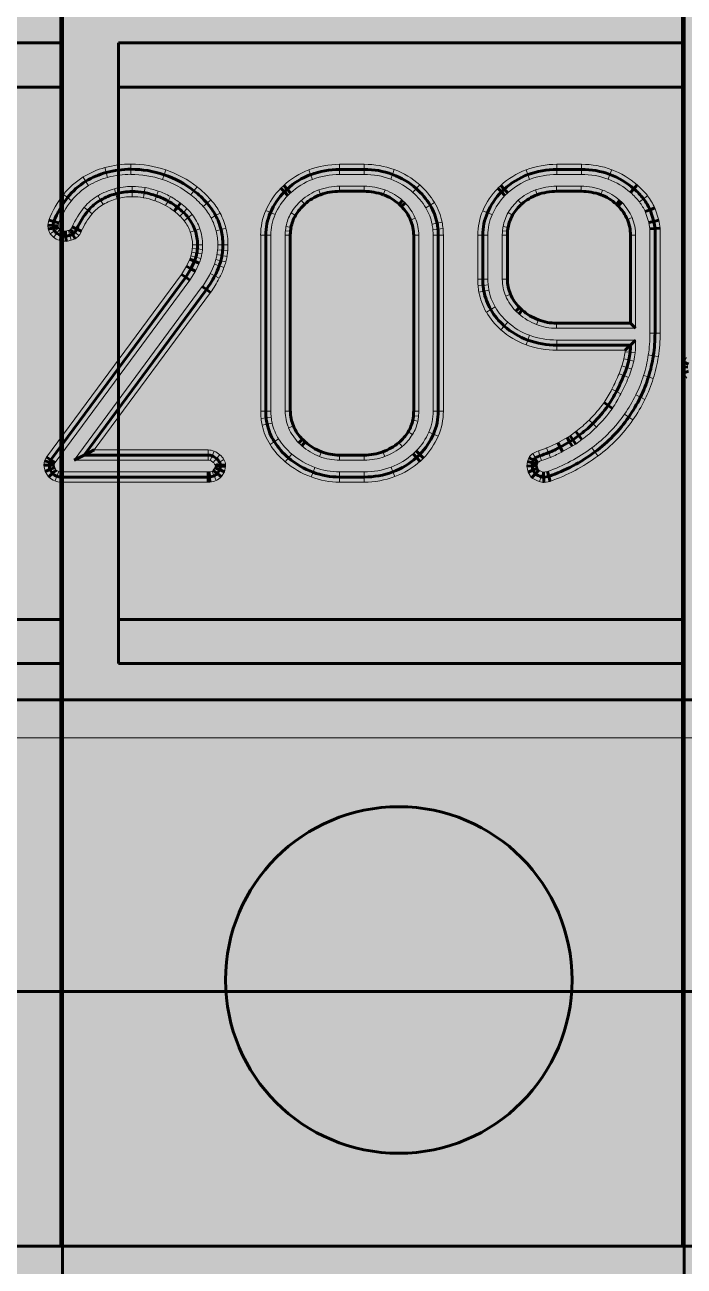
# Model space of a CAD drawing. Header units: millimetres. Extents: x -102 to 318, y -87 to 210.
# Drawn here: x 251.66 to 254.9, y 60.99 to 67.08 of the extents above; entities that cross this region are included whole.
import ezdxf

# ---------------------------------------------------------------- set-up
doc = ezdxf.new("R2010")
doc.units = ezdxf.units.MM
doc.linetypes.add('K5LT_BASIC', pattern=[0])
doc.linetypes.add('K5LT_THIN', pattern=[0])
doc.layers.add('Системный слой', color=7, linetype='Continuous')

# ---------------------------------------------------------------- blocks, each defined once
blk = doc.blocks.new('VA.121209_withoutcapside')
at = {"layer": 'Системный слой', "color": 7, "linetype": 'K5LT_THIN', "lineweight": 18}
for p, q in [((-5.268, 3.668), (-5.242, 3.572)), ((-4.758, 3.736), (-4.758, 3.636)), ((-0.663, 3.733), (-0.663, 3.633)), ((-0.18, 3.733), (-0.663, 3.733)), ((-0.18, 3.733), (-0.18, 3.633)), ((3.601, 3.733), (3.601, 3.633)), ((4.085, 3.733), (3.601, 3.733)), ((4.085, 3.733), (4.085, 3.633)), ((-5.694, 3.483), (-5.641, 3.398)), ((-5.242, 3.572), (-5.216, 3.475)), ((-4.758, 3.636), (-4.758, 3.536)), ((-4.105, 3.527), (-4.137, 3.432)), ((-4.072, 3.622), (-4.105, 3.527)), ((-1.266, 3.623), (-1.231, 3.529)), ((-1.231, 3.529), (-1.196, 3.436)), ((-0.663, 3.633), (-0.663, 3.533)), ((-0.18, 3.533), (-0.663, 3.533)), ((-0.18, 3.633), (-0.18, 3.533)), ((0.376, 3.534), (0.341, 3.44)), ((0.411, 3.627), (0.376, 3.534)), ((2.996, 3.623), (3.031, 3.529)), ((3.031, 3.529), (3.066, 3.436)), ((3.601, 3.633), (3.601, 3.533)), ((4.085, 3.533), (3.601, 3.533)), ((4.085, 3.633), (4.085, 3.533)), ((4.642, 3.533), (4.608, 3.439)), ((4.677, 3.627), (4.642, 3.533)), ((-5.641, 3.398), (-5.589, 3.313)), ((-5.056, 3.154), (-5.081, 3.251)), ((-4.734, 3.196), (-4.734, 3.296)), ((-4.734, 3.096), (-4.734, 3.196)), ((-4.513, 3.077), (-4.496, 3.176)), ((-4.496, 3.176), (-4.479, 3.274)), ((-4.256, 3.112), (-4.223, 3.206)), ((-3.522, 3.213), (-3.584, 3.134)), ((-3.461, 3.292), (-3.522, 3.213)), ((-1.76, 3.317), (-1.817, 3.262)), ((-1.623, 3.172), (-1.676, 3.12)), ((-1.073, 3.228), (-1.039, 3.135)), ((-0.663, 3.302), (-0.663, 3.202)), ((-0.18, 3.302), (-0.663, 3.302)), ((-0.18, 3.302), (-0.18, 3.202)), ((0.23, 3.228), (0.195, 3.134)), ((0.843, 3.255), (0.777, 3.18)), ((0.909, 3.331), (0.843, 3.255)), ((2.501, 3.317), (2.442, 3.261)), ((2.638, 3.172), (2.583, 3.118)), ((3.182, 3.228), (3.216, 3.134)), ((3.596, 3.302), (3.596, 3.202)), ((4.079, 3.302), (3.596, 3.302)), ((4.079, 3.302), (4.079, 3.202)), ((4.498, 3.227), (4.464, 3.133)), ((-6.081, 3.142), (-6.003, 3.079)), ((-6.003, 3.079), (-5.925, 3.017)), ((-5.354, 3.03), (-5.404, 3.117)), ((-5.304, 2.944), (-5.354, 3.03)), ((-5.03, 3.057), (-5.056, 3.154)), ((-4.29, 3.018), (-4.256, 3.112)), ((-4.077, 2.923), (-4.029, 3.011)), ((-4.029, 3.011), (-3.981, 3.099)), ((-3.264, 2.969), (-3.339, 2.903)), ((-3.188, 3.035), (-3.264, 2.969)), ((-1.414, 3.024), (-1.347, 2.949)), ((0.621, 2.976), (0.574, 3.021)), ((1.115, 2.929), (1.029, 2.878)), ((1.201, 2.981), (1.115, 2.929)), ((2.844, 3.026), (2.91, 2.951)), ((4.874, 2.986), (4.836, 3.022)), ((5.3, 3.054), (5.221, 2.993)), ((5.38, 3.116), (5.3, 3.054)), ((-5.597, 2.824), (-5.674, 2.887)), ((-5.519, 2.761), (-5.597, 2.824)), ((-3.797, 2.716), (-3.727, 2.788)), ((-3.727, 2.788), (-3.658, 2.86)), ((-3.714, 2.624), (-3.635, 2.686)), ((-3.635, 2.686), (-3.556, 2.747)), ((-3.095, 2.726), (-3.183, 2.678)), ((-3.007, 2.773), (-3.095, 2.726)), ((-2.112, 2.823), (-2.02, 2.784)), ((-2.02, 2.784), (-1.928, 2.744)), ((-1.613, 2.78), (-1.527, 2.73)), ((2.147, 2.822), (2.239, 2.783)), ((2.239, 2.783), (2.331, 2.744)), ((2.646, 2.784), (2.733, 2.734)), ((5.076, 2.686), (4.984, 2.647)), ((5.406, 2.587), (5.337, 2.803)), ((5.6, 2.634), (5.524, 2.875)), ((-6.37, 2.636), (-6.389, 2.535)), ((-6.389, 2.535), (-6.381, 2.463)), ((-6.258, 2.426), (-6.175, 2.482)), ((-6.213, 2.378), (-6.152, 2.457)), ((-6.177, 2.582), (-6.187, 2.528)), ((-6.187, 2.528), (-6.183, 2.5)), ((-5.857, 2.4), (-5.935, 2.462)), ((-3.498, 2.434), (-3.403, 2.467)), ((-2.989, 2.451), (-3.086, 2.427)), ((-2.892, 2.476), (-2.989, 2.451)), ((-1.714, 2.51), (-1.616, 2.491)), ((0.822, 2.677), (0.73, 2.638)), ((1.251, 2.575), (1.152, 2.556)), ((1.267, 2.461), (1.167, 2.451)), ((1.349, 2.594), (1.251, 2.575)), ((1.367, 2.47), (1.267, 2.461)), ((2.545, 2.512), (2.644, 2.494)), ((5.427, 2.464), (5.406, 2.587)), ((5.427, 0.419), (5.427, 2.464)), ((5.627, 2.481), (5.6, 2.634)), ((5.627, 0.419), (5.627, 2.481)), ((-6.341, 2.37), (-6.258, 2.426)), ((-6.274, 2.299), (-6.213, 2.378)), ((-6.164, 2.241), (-6.133, 2.335)), ((-6.133, 2.335), (-6.102, 2.43)), ((-5.956, 2.338), (-5.984, 2.434)), ((-5.929, 2.242), (-5.956, 2.338)), ((-5.778, 2.338), (-5.857, 2.4)), ((-3.592, 2.401), (-3.498, 2.434)), ((-2.211, 2.339), (-2.211, -1.111)), ((-2.211, 2.339), (-2.111, 2.339)), ((-2.111, 2.339), (-2.011, 2.339)), ((-2.011, 2.339), (-2.011, -1.111)), ((-1.73, 2.339), (-1.63, 2.339)), ((-1.73, 2.339), (-1.73, -1.111)), ((-1.726, 2.426), (-1.626, 2.417)), ((0.891, 2.339), (0.791, 2.339)), ((0.891, -1.111), (0.891, 2.339)), ((1.173, -1.111), (1.173, 2.339)), ((1.273, 2.339), (1.173, 2.339)), ((1.373, 2.339), (1.273, 2.339)), ((1.373, -1.111), (1.373, 2.339)), ((2.048, 2.339), (2.048, 1.477)), ((2.048, 2.339), (2.148, 2.339)), ((2.148, 2.339), (2.248, 2.339)), ((2.248, 2.339), (2.248, 1.477)), ((2.53, 2.339), (2.63, 2.339)), ((2.53, 2.339), (2.53, 1.477)), ((2.534, 2.428), (2.633, 2.419)), ((5.146, 2.339), (5.046, 2.339)), ((5.146, 0.514), (5.146, 2.339)), ((-3.563, 2.009), (-3.465, 1.991)), ((-3.553, 2.08), (-3.454, 2.071)), ((-3.55, 2.153), (-3.45, 2.153)), ((-3.465, 1.991), (-3.366, 1.973)), ((-3.454, 2.071), (-3.354, 2.062)), ((-3.45, 2.153), (-3.35, 2.153)), ((-2.971, 1.943), (-3.069, 1.96)), ((-2.957, 2.047), (-3.057, 2.056)), ((-2.953, 2.152), (-3.053, 2.152)), ((-2.858, 2.039), (-2.957, 2.047)), ((-2.853, 2.152), (-2.953, 2.152)), ((-3.669, 1.73), (-3.765, 1.57)), ((-3.6, 1.873), (-3.669, 1.73)), ((-3.579, 1.939), (-3.483, 1.912)), ((-3.416, 1.794), (-3.492, 1.635)), ((-3.483, 1.912), (-3.386, 1.886)), ((-3.025, 1.738), (-3.119, 1.772)), ((-2.993, 1.841), (-3.09, 1.867)), ((-2.931, 1.705), (-3.025, 1.738)), ((-2.897, 1.815), (-2.993, 1.841)), ((-2.872, 1.926), (-2.971, 1.943)), ((-3.765, 1.57), (-6.416, -2.015)), ((-3.492, 1.635), (-3.599, 1.459)), ((-3.112, 1.543), (-3.2, 1.591)), ((-3.024, 1.496), (-3.112, 1.543)), ((2.048, 1.477), (2.148, 1.477)), ((2.148, 1.477), (2.248, 1.477)), ((2.53, 1.477), (2.63, 1.477)), ((-3.599, 1.459), (-6.247, -2.122)), ((-5.873, -2.074), (-3.358, 1.331)), ((2.054, 1.347), (2.154, 1.356)), ((2.071, 1.225), (2.169, 1.243)), ((2.154, 1.356), (2.253, 1.365)), ((2.169, 1.243), (2.268, 1.261)), ((-5.476, -1.874), (-3.195, 1.215)), ((2.598, 1.147), (2.689, 1.186)), ((2.217, 0.833), (2.303, 0.884)), ((2.303, 0.884), (2.389, 0.934)), ((2.797, 0.851), (2.855, 0.797)), ((2.503, 0.483), (2.57, 0.558)), ((2.57, 0.558), (2.636, 0.633)), ((3.204, 0.586), (3.239, 0.68)), ((3.596, 0.514), (3.596, 0.614)), ((3.596, 0.514), (5.146, 0.514)), ((2.996, 0.189), (3.03, 0.283)), ((3.03, 0.283), (3.064, 0.377)), ((3.602, 0.283), (5.142, 0.283)), ((3.602, 0.183), (3.602, 0.283)), ((5.527, 0.419), (5.427, 0.419)), ((5.627, 0.419), (5.527, 0.419)), ((3.602, 0.083), (3.602, 0.183)), ((3.602, 0.083), (4.941, 0.083)), ((4.938, 0.055), (5.038, 0.043)), ((5.038, 0.043), (5.137, 0.032)), ((4.878, -0.224), (4.973, -0.254)), ((4.915, -0.085), (5.013, -0.107)), ((5.013, -0.107), (5.111, -0.128)), ((5.494, -0.024), (5.395, -0.009)), ((5.593, -0.039), (5.494, -0.024)), ((6.09, -0.151), (6.066, -0.244)), ((6.066, -0.244), (6.089, -0.367)), ((6.145, -0.061), (6.09, -0.151)), ((4.822, -0.377), (4.915, -0.415)), ((4.915, -0.415), (5.007, -0.453)), ((4.973, -0.254), (5.069, -0.285)), ((5.398, -0.441), (5.303, -0.411)), ((5.493, -0.471), (5.398, -0.441)), ((6.089, -0.367), (6.153, -0.467)), ((4.681, -0.678), (4.77, -0.725)), ((4.77, -0.725), (4.858, -0.771)), ((5.239, -0.839), (5.149, -0.794)), ((5.329, -0.883), (5.239, -0.839)), ((-2.211, -1.111), (-2.111, -1.111)), ((-2.111, -1.111), (-2.011, -1.111)), ((-1.73, -1.111), (-1.63, -1.111)), ((0.886, -1.212), (0.787, -1.202)), ((0.891, -1.111), (0.791, -1.111)), ((1.273, -1.111), (1.173, -1.111)), ((1.373, -1.111), (1.273, -1.111)), ((5.011, -1.228), (4.928, -1.171)), ((-2.204, -1.254), (-2.105, -1.243)), ((-2.182, -1.388), (-2.085, -1.367)), ((-2.105, -1.243), (-2.005, -1.233)), ((-2.085, -1.367), (-1.987, -1.345)), ((-1.662, -1.441), (-1.57, -1.401)), ((0.872, -1.306), (0.774, -1.286)), ((4.233, -1.286), (4.305, -1.356)), ((4.305, -1.356), (4.376, -1.426)), ((5.093, -1.285), (5.011, -1.228)), ((-1.944, -1.711), (-1.859, -1.657)), ((0.766, -1.571), (0.681, -1.519)), ((1.181, -1.562), (1.089, -1.523)), ((1.273, -1.601), (1.181, -1.562)), ((3.801, -1.629), (3.62, -1.731)), ((3.859, -1.594), (3.801, -1.629)), ((3.972, -1.51), (3.859, -1.594)), ((4.09, -1.671), (3.971, -1.76)), ((-3.241, -1.874), (-5.476, -1.874)), ((-3.241, -1.874), (-3.241, -1.974)), ((-3.122, -1.898), (-3.161, -1.99)), ((-2.028, -1.764), (-1.944, -1.711)), ((-1.462, -1.737), (-1.405, -1.791)), ((-1.056, -2.001), (-1.02, -1.908)), ((0.222, -2.003), (0.188, -1.909)), ((0.566, -1.804), (0.501, -1.728)), ((0.78, -1.95), (0.842, -1.891)), ((3.127, -1.945), (3.181, -2.029)), ((3.24, -1.892), (3.269, -1.987)), ((3.397, -1.835), (3.436, -1.927)), ((3.436, -1.927), (3.475, -2.019)), ((3.902, -1.802), (3.714, -1.907)), ((3.971, -1.76), (3.902, -1.802)), ((4.348, -1.911), (4.289, -1.831)), ((4.408, -1.991), (4.348, -1.911)), ((-6.453, -2.084), (-6.467, -2.174)), ((-6.467, -2.174), (-6.443, -2.297)), ((-6.416, -2.015), (-6.453, -2.084)), ((-6.26, -2.148), (-6.264, -2.17)), ((-6.264, -2.17), (-6.254, -2.22)), ((-6.247, -2.122), (-6.26, -2.148)), ((-3.241, -2.074), (-5.873, -2.074)), ((-3.241, -1.974), (-3.241, -2.074)), ((-3.161, -1.99), (-3.2, -2.082)), ((-3.077, -2.043), (-3.144, -2.117)), ((-3.11, -2.226), (-3.101, -2.182)), ((-3.021, -2.112), (-3.107, -2.162)), ((-3.011, -1.968), (-3.077, -2.043)), ((-2.934, -2.063), (-3.021, -2.112)), ((-2.9, -2.197), (-2.901, -2.169)), ((-1.729, -2.106), (-1.665, -2.03)), ((-1.665, -2.03), (-1.6, -1.953)), ((-0.663, -2.074), (-0.663, -1.974)), ((-0.663, -2.074), (-0.18, -2.074)), ((-0.18, -2.074), (-0.18, -1.974)), ((0.916, -2.097), (0.982, -2.034)), ((3.023, -2.1), (3.013, -2.189)), ((3.013, -2.189), (3.035, -2.308)), ((3.052, -2.027), (3.023, -2.1)), ((3.181, -2.029), (3.236, -2.113)), ((3.219, -2.149), (3.215, -2.183)), ((3.215, -2.183), (3.225, -2.234)), ((3.232, -2.115), (3.219, -2.149)), ((3.269, -1.987), (3.299, -2.083)), ((-6.443, -2.297), (-6.374, -2.402)), ((-6.254, -2.22), (-6.223, -2.268)), ((-6.247, -2.482), (-6.21, -2.389)), ((-6.21, -2.389), (-6.172, -2.296)), ((-6.129, -2.305), (-3.243, -2.305)), ((-6.129, -2.405), (-6.129, -2.305)), ((-6.129, -2.505), (-6.129, -2.405)), ((-3.243, -2.305), (-3.221, -2.304)), ((-3.126, -2.382), (-3.167, -2.29)), ((-3.141, -2.273), (-3.11, -2.226)), ((-3.085, -2.473), (-3.126, -2.382)), ((-2.983, -2.397), (-2.922, -2.304)), ((-2.922, -2.304), (-2.9, -2.197)), ((-1.219, -2.404), (-1.184, -2.311)), ((-1.184, -2.311), (-1.149, -2.217)), ((-0.663, -2.405), (-0.663, -2.305)), ((-0.663, -2.305), (-0.18, -2.305)), ((-0.663, -2.505), (-0.663, -2.405)), ((-0.18, -2.405), (-0.18, -2.305)), ((-0.18, -2.505), (-0.18, -2.405)), ((0.384, -2.304), (0.349, -2.21)), ((0.419, -2.397), (0.384, -2.304)), ((3.035, -2.308), (3.105, -2.42)), ((3.225, -2.234), (3.247, -2.27)), ((3.258, -2.495), (3.295, -2.401)), ((3.295, -2.401), (3.332, -2.308)), ((3.336, -2.31), (3.417, -2.296)), ((-6.129, -2.505), (-3.24, -2.505)), ((-3.24, -2.505), (-3.211, -2.504)), ((-0.663, -2.505), (-0.18, -2.505)), ((3.35, -2.51), (3.467, -2.49))]:
    blk.add_line(p, q, dxfattribs=at)
at = {"layer": 'Системный слой', "color": 150, "linetype": 'K5LT_BASIC', "lineweight": 60, "true_color": 0x0080ff}
for p, q in [((-0.18, 3.633), (-0.663, 3.633)), ((4.085, 3.633), (3.601, 3.633)), ((-1.817, 3.262), (-1.747, 3.191)), ((-1.76, 3.317), (-1.691, 3.245)), ((-1.691, 3.245), (-1.747, 3.191)), ((-1.747, 3.191), (-1.676, 3.12)), ((-1.691, 3.245), (-1.623, 3.172)), ((-0.18, 3.202), (-0.663, 3.202)), ((2.442, 3.261), (2.512, 3.189)), ((2.501, 3.317), (2.57, 3.245)), ((2.57, 3.245), (2.512, 3.189)), ((2.512, 3.189), (2.583, 3.118)), ((2.57, 3.245), (2.638, 3.172)), ((4.079, 3.202), (3.596, 3.202)), ((5.111, 3.253), (5.045, 3.178)), ((5.176, 3.329), (5.111, 3.253)), ((-3.846, 2.89), (-3.784, 2.969)), ((0.574, 3.021), (0.506, 2.947)), ((0.552, 2.904), (0.506, 2.947)), ((0.621, 2.976), (0.552, 2.904)), ((4.836, 3.022), (4.768, 2.949)), ((4.804, 2.914), (4.768, 2.949)), ((4.874, 2.986), (4.804, 2.914)), ((-3.907, 2.811), (-3.846, 2.89)), ((5.43, 2.839), (5.337, 2.803)), ((5.524, 2.875), (5.43, 2.839)), ((5.503, 2.611), (5.43, 2.839)), ((-6.389, 2.535), (-6.288, 2.531)), ((-6.37, 2.636), (-6.273, 2.609)), ((-6.273, 2.609), (-6.288, 2.531)), ((-6.288, 2.531), (-6.282, 2.481)), ((-6.288, 2.531), (-6.187, 2.528)), ((-6.273, 2.609), (-6.177, 2.582)), ((-5.82, 2.462), (-5.912, 2.502)), ((-5.728, 2.423), (-5.82, 2.462)), ((5.503, 2.611), (5.406, 2.587)), ((5.527, 2.473), (5.427, 2.464)), ((5.6, 2.634), (5.503, 2.611)), ((5.527, 2.473), (5.503, 2.611)), ((5.627, 2.481), (5.527, 2.473)), ((5.527, 0.419), (5.527, 2.473)), ((-6.029, 2.22), (-6.037, 2.32)), ((-5.853, 2.272), (-5.902, 2.359)), ((-2.111, 2.339), (-2.111, -1.111)), ((-1.63, 2.339), (-1.63, -1.111)), ((0.791, -1.111), (0.791, 2.339)), ((1.273, -1.111), (1.273, 2.339)), ((2.148, 2.339), (2.148, 1.477)), ((2.63, 2.339), (2.63, 1.477)), ((5.046, 0.614), (5.046, 2.339)), ((-3.669, 1.73), (-3.58, 1.683)), ((-3.6, 1.873), (-3.508, 1.834)), ((-3.508, 1.834), (-3.58, 1.683)), ((-3.508, 1.834), (-3.416, 1.794)), ((-3.682, 1.515), (-6.331, -2.069)), ((-3.765, 1.57), (-3.682, 1.515)), ((-3.58, 1.683), (-3.682, 1.515)), ((-3.682, 1.515), (-3.599, 1.459)), ((-3.58, 1.683), (-3.492, 1.635)), ((-5.675, -1.974), (-3.276, 1.273)), ((-3.276, 1.273), (-3.358, 1.331)), ((-3.195, 1.215), (-3.276, 1.273)), ((2.797, 0.851), (2.867, 0.922)), ((2.855, 0.797), (2.922, 0.871)), ((2.867, 0.922), (2.922, 0.871)), ((3.596, 0.614), (5.046, 0.614)), ((5.146, 0.514), (5.046, 0.614)), ((3.602, 0.183), (5.046, 0.183)), ((6.066, -0.244), (6.168, -0.247)), ((6.09, -0.151), (6.183, -0.191)), ((6.089, -0.367), (6.184, -0.329)), ((4.527, -0.942), (4.609, -0.999)), ((4.609, -0.999), (4.691, -1.057)), ((-1.462, -1.737), (-1.393, -1.665)), ((-1.393, -1.665), (-1.337, -1.717)), ((3.801, -1.629), (3.852, -1.716)), ((3.915, -1.677), (3.852, -1.716)), ((3.859, -1.594), (3.915, -1.677)), ((4.031, -1.591), (3.915, -1.677)), ((3.915, -1.677), (3.971, -1.76)), ((3.972, -1.51), (4.031, -1.591)), ((4.031, -1.591), (4.09, -1.671)), ((-5.476, -1.874), (-5.675, -1.974)), ((-1.405, -1.791), (-1.337, -1.717)), ((0.912, -1.962), (0.842, -1.891)), ((3.62, -1.731), (3.667, -1.819)), ((3.852, -1.716), (3.667, -1.819)), ((3.667, -1.819), (3.714, -1.907)), ((3.852, -1.716), (3.902, -1.802)), ((-6.467, -2.174), (-6.365, -2.172)), ((-6.453, -2.084), (-6.357, -2.116)), ((-6.416, -2.015), (-6.331, -2.069)), ((-6.357, -2.116), (-6.365, -2.172)), ((-6.365, -2.172), (-6.264, -2.17)), ((-6.365, -2.172), (-6.348, -2.258)), ((-6.331, -2.069), (-6.357, -2.116)), ((-6.357, -2.116), (-6.26, -2.148)), ((-6.331, -2.069), (-6.247, -2.122)), ((-5.675, -1.974), (-5.873, -2.074)), ((-3.241, -1.974), (-5.675, -1.974)), ((-3.101, -2.182), (-3.09, -2.182)), ((-3, -2.189), (-3.09, -2.182)), ((-3.016, -2.265), (-3, -2.189)), ((-3, -2.189), (-3.001, -2.176)), ((-2.9, -2.197), (-3, -2.189)), ((-0.663, -1.974), (-0.18, -1.974)), ((0.848, -2.023), (0.78, -1.95)), ((0.848, -2.023), (0.912, -1.962)), ((0.916, -2.097), (0.848, -2.023)), ((0.982, -2.034), (0.912, -1.962)), ((3.013, -2.189), (3.114, -2.186)), ((3.023, -2.1), (3.121, -2.124)), ((3.121, -2.124), (3.114, -2.186)), ((3.114, -2.186), (3.215, -2.183)), ((3.114, -2.186), (3.13, -2.271)), ((3.143, -2.069), (3.121, -2.124)), ((3.121, -2.124), (3.219, -2.149)), ((-6.443, -2.297), (-6.348, -2.258)), ((-6.348, -2.258), (-6.254, -2.22)), ((-6.348, -2.258), (-6.297, -2.336)), ((-6.129, -2.405), (-3.241, -2.405)), ((-3.241, -2.405), (-3.243, -2.305)), ((-3.241, -2.405), (-3.216, -2.404)), ((-3.24, -2.505), (-3.241, -2.405)), ((-3.216, -2.404), (-3.221, -2.304)), ((-3.211, -2.504), (-3.216, -2.404)), ((-3.016, -2.265), (-3.11, -2.226)), ((-3.063, -2.336), (-3.016, -2.265)), ((-2.922, -2.304), (-3.016, -2.265)), ((-0.663, -2.405), (-0.18, -2.405)), ((3.035, -2.308), (3.13, -2.271)), ((3.13, -2.271), (3.225, -2.234)), ((3.13, -2.271), (3.177, -2.346)), ((3.341, -2.41), (3.442, -2.393)), ((3.442, -2.393), (3.417, -2.296)), ((3.467, -2.49), (3.442, -2.393))]:
    blk.add_line(p, q, dxfattribs=at)
at = {"layer": 'Системный слой', "color": 7, "linetype": 'K5LT_THIN', "lineweight": 18}
for centre, radius, start, end in [((-4.856, 2.137), 1.586, 105.0332, 121.8748), ((-4.758, 1.771), 1.965, 90, 105.0332), ((-4.758, 1.617), 2.118, 71.1222, 90), ((-0.663, 2.025), 1.707, 90, 110.6812), ((-0.18, 2.025), 1.708, 69.7598, 90), ((3.601, 2.017), 1.716, 90, 110.6291), ((4.085, 2.026), 1.707, 69.6999, 90), ((-4.908, 2.202), 1.503, 121.5013, 141.3029), ((-4.856, 2.137), 1.386, 105.0332, 121.9018), ((-4.758, 1.771), 1.765, 90, 105.0332), ((-4.758, 1.617), 1.918, 71.1222, 90), ((-4.757, 1.619), 1.917, 52.2415, 71.1222), ((-4.757, 1.619), 2.117, 52.2324, 71.1222), ((-0.731, 2.206), 1.515, 110.6812, 132.7886), ((-0.731, 2.206), 1.315, 110.6812, 132.695), ((-0.663, 2.025), 1.507, 90, 110.6812), ((-0.18, 2.025), 1.508, 69.7598, 90), ((-0.139, 2.138), 1.388, 48.7063, 69.7598), ((-0.139, 2.138), 1.588, 48.7063, 69.7598), ((3.531, 2.202), 1.518, 110.6291, 132.7125), ((3.531, 2.202), 1.318, 110.6291, 132.6165), ((3.601, 2.017), 1.516, 90, 110.6291), ((4.085, 2.026), 1.507, 69.6999, 90), ((4.125, 2.134), 1.391, 48.5805, 69.6999), ((4.125, 2.134), 1.591, 48.6479, 69.6999), ((-4.908, 2.202), 1.303, 121.4727, 141.3029), ((-4.736, 1.963), 1.333, 105.0022, 120.0619), ((-4.734, 1.954), 1.343, 90, 105.0022), ((-4.734, 1.825), 1.472, 80.0183, 90), ((-4.753, 1.714), 1.584, 70.4249, 80.0183), ((-4.796, 1.595), 1.711, 61.5747, 70.4249), ((-4.683, 1.725), 1.987, 41.2419, 52.0588), ((-0.807, 2.265), 1.42, 135.3697, 156.8377), ((-0.705, 2.23), 1.064, 110.2529, 131.747), ((-0.663, 2.117), 1.185, 90, 110.2529), ((-0.18, 2.122), 1.18, 69.6533, 90), ((-0.144, 2.218), 1.077, 48.1719, 69.6533), ((-0.064, 2.223), 1.274, 30.9228, 48.7063), ((-0.064, 2.223), 1.474, 30.9228, 48.7063), ((3.451, 2.264), 1.418, 135.3677, 156.83), ((3.54, 2.246), 1.046, 110.0317, 131.7542), ((3.596, 2.092), 1.21, 90, 110.0317), ((4.079, 2.085), 1.217, 69.8752, 90), ((4.145, 2.263), 1.027, 47.6853, 69.8752), ((4.257, 2.249), 1.218, 37.6525, 49.6584), ((4.257, 2.249), 1.418, 37.6525, 49.582), ((-4.622, 1.973), 1.869, 141.3029, 159.2146), ((-4.622, 1.973), 1.669, 141.3029, 158.6175), ((-4.907, 2.258), 0.992, 120.0619, 140.631), ((-4.907, 2.258), 0.792, 120.0619, 140.631), ((-4.736, 1.963), 1.133, 105.0022, 120.0619), ((-4.734, 1.954), 1.143, 90, 105.0022), ((-4.734, 1.825), 1.272, 80.0183, 90), ((-4.753, 1.714), 1.384, 70.4249, 80.0183), ((-4.796, 1.595), 1.511, 61.5747, 70.4249), ((-4.627, 1.906), 1.356, 51.5929, 61.5747), ((-4.649, 1.838), 1.424, 45.8767, 52.6229), ((-4.683, 1.725), 1.787, 41.2419, 52.0492), ((-4.246, 2.108), 1.406, 28.2345, 41.2419), ((-0.807, 2.265), 1.22, 135.4727, 156.8377), ((-0.737, 2.265), 1.017, 131.747, 149.5687), ((-0.047, 2.308), 0.944, 22.9745, 44.9383), ((0.177, 2.367), 1.194, 10.9693, 30.9228), ((3.451, 2.264), 1.218, 135.4739, 156.83), ((3.507, 2.283), 0.996, 131.7542, 149.774), ((4.212, 2.324), 0.937, 22.7468, 45.0119), ((4.427, 2.38), 1.003, 24.9093, 37.6525), ((4.427, 2.38), 1.203, 24.2759, 37.6525), ((-4.37, 1.818), 1.687, 140.631, 156.0577), ((-4.37, 1.818), 1.487, 140.631, 155.9774), ((-4.627, 1.906), 1.156, 51.504, 61.5747), ((-4.649, 1.838), 1.224, 45.8767, 52.7072), ((-4.439, 2.054), 0.923, 38.1561, 45.8767), ((-4.439, 2.054), 1.123, 38.1561, 45.8767), ((-4.317, 2.15), 0.967, 19.1284, 38.1561), ((-4.246, 2.108), 1.206, 28.2345, 41.2419), ((-4.137, 2.167), 1.282, 13.9446, 28.2345), ((-0.981, 2.339), 1.231, 156.8377, 180), ((-0.981, 2.339), 1.031, 156.8377, 180), ((-0.893, 2.357), 0.836, 149.5687, 169.4826), ((0.177, 2.367), 0.994, 10.9693, 30.9228), ((3.276, 2.339), 1.228, 156.83, 180), ((3.276, 2.339), 1.028, 156.83, 180), ((3.375, 2.359), 0.844, 149.774, 169.57), ((4.249, 2.339), 0.897, 0, 22.7468), ((-6.114, 2.523), 0.273, 192.5546, 213.9086), ((-6.114, 2.523), 0.0735, 197.9874, 213.9086), ((-6.086, 2.541), 0.106, 213.9086, 232.1031), ((-6.049, 2.589), 0.167, 232.1031, 251.7064), ((-6.049, 2.661), 0.236, 286.0426, 294.3914), ((-6.005, 2.517), 0.089, 306.5909, 321.6313), ((-6.066, 2.565), 0.167, 321.6313, 337.5977), ((-4.317, 2.15), 0.767, 19.1284, 38.1561), ((-4.308, 2.153), 0.958, 0, 19.1284), ((-4.137, 2.167), 1.082, 13.9446, 28.2345), ((-4.194, 2.152), 1.341, 0, 13.9446), ((-0.836, 2.347), 0.893, 169.4826, 174.8736), ((0.025, 2.339), 0.866, 0, 22.9745), ((0.095, 2.351), 1.077, 5.3417, 10.9693), ((-0.034, 2.339), 1.207, 0, 5.3417), ((0.095, 2.351), 1.277, 5.3417, 10.9693), ((-0.034, 2.339), 1.407, 0, 5.3417), ((3.441, 2.347), 0.911, 169.57, 174.9273), ((-6.086, 2.541), 0.306, 213.9086, 232.1031), ((-6.049, 2.589), 0.367, 232.1031, 251.7064), ((-6.037, 2.626), 0.406, 251.7064, 271.145), ((-6.037, 2.626), 0.206, 251.7064, 267.9445), ((-6.141, 2.98), 0.568, 279.7987, 286.0426), ((-6.141, 2.98), 0.768, 278.3972, 286.0426), ((-6.049, 2.661), 0.436, 286.0426, 296.7979), ((-6.005, 2.517), 0.289, 301.7732, 321.6313), ((-6.066, 2.565), 0.367, 321.6313, 337.0831), ((-4.308, 2.153), 0.758, 0, 19.1284), ((-4.194, 2.152), 1.141, 0, 13.9446), ((-0.753, 2.339), 0.977, 174.8736, 180), ((3.534, 2.339), 1.004, 174.9273, 180), ((-4.351, 2.152), 0.801, 344.5702, 349.7115), ((-4.346, 2.151), 0.796, 349.7115, 354.8825), ((-4.365, 2.153), 0.815, 354.8825, 0), ((-4.351, 2.152), 1.001, 344.5702, 349.7115), ((-4.346, 2.151), 0.996, 349.7115, 354.8825), ((-4.365, 2.153), 1.015, 354.8825, 0), ((-4.171, 2.153), 1.119, 345.1527, 350.0804), ((-4.16, 2.151), 1.107, 350.0804, 355.0542), ((-4.174, 2.152), 1.121, 355.0542, 0), ((-4.16, 2.151), 1.307, 350.0804, 355.0542), ((-4.174, 2.152), 1.321, 355.0542, 0), ((-4.39, 2.163), 0.841, 339.8378, 344.5702), ((-4.39, 2.163), 1.041, 339.285, 344.5702), ((-4.357, 2.214), 1.314, 331.6733, 340.3414), ((-4.229, 2.168), 1.178, 340.3414, 345.1527), ((-4.229, 2.168), 1.378, 340.3414, 345.1527), ((-4.171, 2.153), 1.319, 345.1527, 350.0804), ((-5.837, 3.012), 2.996, 325.8557, 331.6733), ((-5.837, 3.012), 3.196, 325.7822, 331.6733), ((-4.357, 2.214), 1.514, 331.6733, 340.3414), ((3.501, 1.477), 1.453, 180, 185.1124), ((3.501, 1.477), 1.253, 180, 185.1124), ((3.367, 1.477), 0.837, 180, 203.1738), ((3.362, 1.464), 1.313, 185.1124, 190.512), ((3.264, 1.446), 1.214, 190.512, 210.3229), ((3.362, 1.464), 1.113, 185.1124, 190.512), ((3.264, 1.446), 1.014, 190.512, 210.3229), ((3.471, 1.521), 0.951, 203.1738, 224.8407), ((3.465, 1.563), 1.446, 210.3229, 228.3246), ((3.465, 1.563), 1.246, 210.3229, 228.3246), ((3.61, 1.655), 1.143, 228.6334, 249.1562), ((3.516, 1.621), 1.323, 228.3246, 250.0187), ((3.596, 1.617), 1.103, 249.1562, 270), ((3.516, 1.621), 1.523, 228.3246, 250.0187), ((3.602, 1.857), 1.574, 250.0187, 270), ((3.806, 0.183), 1.34, 353.5463, 4.2803), ((2.538, 0.419), 2.889, 351.4673, 0), ((2.538, 0.419), 3.089, 351.4673, 0), ((3.602, 1.857), 1.774, 250.0187, 270), ((3.571, 0.209), 1.376, 347.6314, 353.5463), ((3.806, 0.183), 1.14, 353.5463, 354.9668), ((3.571, 0.209), 1.576, 347.6314, 353.5463), ((3.007, 0.373), 1.964, 337.5493, 342.3002), ((3.412, 0.244), 1.539, 342.3002, 347.6314), ((3.412, 0.244), 1.739, 342.3002, 347.6314), ((2.758, 0.386), 2.667, 342.5979, 351.4673), ((2.758, 0.386), 2.867, 342.5979, 351.4673), ((1.405, 1.035), 3.697, 332.3872, 337.5493), ((1.405, 1.035), 3.897, 332.3872, 337.5493), ((3.007, 0.373), 2.164, 337.5493, 342.3002), ((2.735, 0.393), 2.691, 333.8017, 342.5979), ((2.735, 0.393), 2.891, 333.8017, 342.5979), ((1.853, 0.801), 3.192, 326.8957, 332.3872), ((1.835, 1.057), 3.354, 315.6648, 323.3962), ((1.853, 0.801), 3.392, 326.7924, 332.3872), ((2.449, 0.534), 3.009, 325.4744, 333.8017), ((2.449, 0.534), 3.209, 325.4641, 333.8017), ((-0.839, -1.111), 1.372, 180, 185.9582), ((-0.839, -1.111), 1.172, 180, 185.9582), ((-0.892, -1.111), 0.837, 180, 203.1742), ((-0.008, -1.122), 0.899, 348.1934, 354.2891), ((-0.119, -1.111), 1.01, 354.2891, 0), ((0.117, -1.111), 1.056, 337.0475, 0), ((0.117, -1.111), 1.256, 337.0475, 0), ((2.59, 0.457), 2.85, 306.5937, 325.1428), ((1.835, 1.057), 3.554, 315.6648, 323.4946), ((-0.973, -1.125), 1.238, 185.9582, 192.2583), ((-1.043, -1.14), 1.166, 192.2583, 212.3442), ((-0.973, -1.125), 1.038, 185.9582, 192.2583), ((-1.043, -1.14), 0.966, 192.2583, 212.3442), ((-0.788, -1.067), 0.951, 203.1742, 224.8408), ((0.06, -1.136), 0.83, 328.3639, 348.1934), ((2.846, 0.069), 1.939, 305.5069, 315.6648), ((2.846, 0.069), 2.139, 305.5561, 315.6648), ((2.59, 0.457), 3.05, 306.5937, 325.1536), ((-0.775, -0.971), 1.283, 212.3442, 229.9612), ((-0.066, -1.059), 0.977, 310.2931, 328.3639), ((0.012, -1.067), 1.169, 315.2271, 337.0475), ((0.012, -1.067), 1.369, 315.0979, 337.0475), ((-3.241, -2.182), 0.308, 67.2006, 90), ((-3.277, -2.266), 0.399, 48.2278, 67.2006), ((-0.775, -0.971), 1.483, 212.3442, 229.9612), ((-0.649, -0.933), 1.143, 228.6374, 249.1597), ((-0.159, -0.95), 1.12, 289.8384, 310.2931), ((3.245, -2.127), 0.217, 123.0024, 152.6951), ((3.375, -2.327), 0.455, 107.2337, 123.0024), ((2.773, -0.359), 1.602, 286.9496, 292.9193), ((2.055, 1.338), 3.445, 292.9193, 297.0164), ((2.301, 0.847), 3.335, 289.556, 306.5937), ((2.055, 1.338), 3.645, 292.9193, 297.0803), ((-3.241, -2.182), 0.108, 67.2006, 90), ((-3.277, -2.266), 0.199, 48.2278, 67.2006), ((-3.266, -2.254), 0.183, 29.9494, 48.2278), ((-3.154, -2.189), 0.0538, 8.1436, 29.9494), ((-3.266, -2.254), 0.383, 29.9494, 48.2278), ((-3.154, -2.189), 0.254, 4.4958, 29.9494), ((-0.607, -0.771), 1.744, 229.9612, 249.4648), ((-0.607, -0.771), 1.544, 229.9612, 249.4648), ((-0.663, -0.97), 1.104, 249.1597, 270), ((-0.18, -0.89), 1.184, 270, 289.8384), ((-0.12, -0.946), 1.348, 290.365, 311.8804), ((-0.12, -0.946), 1.548, 290.365, 311.9903), ((3.245, -2.127), 0.0166, 123.0024, 137.8673), ((3.375, -2.327), 0.255, 107.3258, 123.0024), ((2.773, -0.359), 1.802, 286.9681, 292.9193), ((2.301, 0.847), 3.535, 289.2711, 306.5937), ((-6.085, -2.083), 0.431, 227.854, 247.7865), ((-6.085, -2.083), 0.231, 233.283, 247.7865), ((-6.129, -2.19), 0.115, 247.7865, 270), ((-3.235, -2.137), 0.168, 274.639, 294.0009), ((-3.203, -2.208), 0.0896, 294.0009, 313.6958), ((-3.203, -2.208), 0.29, 294.0009, 319.3956), ((-0.663, -0.92), 1.585, 249.4648, 270), ((-0.663, -0.92), 1.385, 249.4648, 270), ((-0.18, -0.783), 1.522, 270, 290.365), ((-0.18, -0.783), 1.722, 270, 290.365), ((3.653, -1.492), 1.078, 239.4339, 248.4804), ((3.653, -1.492), 0.878, 242.432, 248.4804), ((3.341, -2.285), 0.0253, 248.4804, 258.0783), ((-6.129, -2.19), 0.315, 247.7865, 270), ((-3.235, -2.137), 0.368, 273.7794, 294.0009), ((3.341, -2.285), 0.225, 248.4804, 272.4574)]:
    blk.add_arc(centre, radius, start, end, dxfattribs=at)
at = {"layer": 'Системный слой', "color": 150, "linetype": 'K5LT_BASIC', "lineweight": 60, "true_color": 0x0080ff}
for centre, radius, start, end in [((-4.856, 2.137), 1.486, 105.0332, 121.8874), ((-4.758, 1.771), 1.865, 90, 105.0332), ((-4.758, 1.617), 2.018, 71.1222, 90), ((-4.757, 1.619), 2.017, 52.2367, 71.1222), ((-0.731, 2.206), 1.415, 110.6812, 132.7443), ((-0.663, 2.025), 1.607, 90, 110.6812), ((-0.18, 2.025), 1.608, 69.7598, 90), ((-0.139, 2.138), 1.488, 48.7063, 69.7598), ((3.531, 2.202), 1.418, 110.6291, 132.6671), ((3.601, 2.017), 1.616, 90, 110.6291), ((4.085, 2.026), 1.607, 69.6999, 90), ((4.125, 2.134), 1.491, 48.6165, 69.6999), ((-4.908, 2.202), 1.403, 121.488, 141.3029), ((-4.734, 1.954), 1.243, 90, 105.0022), ((-4.734, 1.825), 1.372, 80.0183, 90), ((-4.753, 1.714), 1.484, 70.4249, 80.0183), ((-4.683, 1.725), 1.887, 41.2419, 52.0543), ((-0.807, 2.265), 1.32, 135.4183, 156.8377), ((-0.663, 2.117), 1.085, 90, 110.2529), ((-0.18, 2.122), 1.08, 69.6533, 90), ((-0.064, 2.223), 1.374, 30.9228, 48.7063), ((3.451, 2.264), 1.318, 135.4178, 156.83), ((3.596, 2.092), 1.11, 90, 110.0317), ((4.079, 2.085), 1.117, 69.8752, 90), ((4.257, 2.249), 1.318, 37.6525, 49.6174), ((-4.622, 1.973), 1.769, 141.3029, 158.9287), ((-4.907, 2.258), 0.892, 120.0619, 140.631), ((-4.736, 1.963), 1.233, 105.0022, 120.0619), ((-4.796, 1.595), 1.611, 61.5747, 70.4249), ((-4.627, 1.906), 1.256, 51.5519, 61.5747), ((-4.246, 2.108), 1.306, 28.2345, 41.2419), ((-0.737, 2.265), 0.917, 131.747, 149.5687), ((-0.705, 2.23), 0.964, 110.2529, 131.747), ((-0.144, 2.218), 0.977, 48.2517, 69.6533), ((0.177, 2.367), 1.094, 10.9693, 30.9228), ((3.507, 2.283), 0.896, 131.7542, 149.774), ((3.54, 2.246), 0.946, 110.0317, 131.7542), ((4.145, 2.263), 0.927, 47.755, 69.8752), ((4.427, 2.38), 1.103, 24.571, 37.6525), ((-4.37, 1.818), 1.587, 140.631, 156.0156), ((-4.649, 1.838), 1.324, 45.8767, 52.6618), ((-4.439, 2.054), 1.023, 38.1561, 45.8767), ((-4.317, 2.15), 0.867, 19.1284, 38.1561), ((-4.137, 2.167), 1.182, 13.9446, 28.2345), ((-0.981, 2.339), 1.131, 156.8377, 180), ((-0.893, 2.357), 0.736, 149.5687, 169.4826), ((-0.047, 2.308), 0.844, 22.9745, 44.8442), ((3.276, 2.339), 1.128, 156.83, 180), ((3.375, 2.359), 0.744, 149.774, 169.57), ((4.212, 2.324), 0.837, 22.7468, 44.9336), ((-6.114, 2.523), 0.173, 194.0469, 213.9086), ((-6.066, 2.565), 0.267, 321.6313, 337.2707), ((-4.194, 2.152), 1.241, 0, 13.9446), ((-0.836, 2.347), 0.793, 169.4826, 174.8736), ((0.025, 2.339), 0.766, 0, 22.9745), ((0.095, 2.351), 1.177, 5.3417, 10.9693), ((-0.034, 2.339), 1.307, 0, 5.3417), ((3.441, 2.347), 0.811, 169.57, 174.9273), ((4.249, 2.339), 0.797, 0, 22.7468), ((-6.086, 2.541), 0.206, 213.9086, 232.1031), ((-6.049, 2.589), 0.267, 232.1031, 251.7064), ((-6.037, 2.626), 0.306, 251.7064, 270), ((-6.141, 2.98), 0.668, 278.9608, 286.0426), ((-6.049, 2.661), 0.336, 286.0426, 296.0271), ((-6.005, 2.517), 0.189, 303.0364, 321.6313), ((-4.308, 2.153), 0.858, 0, 19.1284), ((-0.753, 2.339), 0.877, 174.8736, 180), ((3.534, 2.339), 0.904, 174.9273, 180), ((-4.351, 2.152), 0.901, 344.5702, 349.7115), ((-4.346, 2.151), 0.896, 349.7115, 354.8825), ((-4.365, 2.153), 0.915, 354.8825, 0), ((-4.16, 2.151), 1.207, 350.0804, 355.0542), ((-4.174, 2.152), 1.221, 355.0542, 0), ((-4.39, 2.163), 0.941, 339.5393, 344.5702), ((-4.357, 2.214), 1.414, 331.6733, 340.3414), ((-4.229, 2.168), 1.278, 340.3414, 345.1527), ((-4.171, 2.153), 1.219, 345.1527, 350.0804), ((-5.837, 3.012), 3.096, 325.8181, 331.6733), ((3.501, 1.477), 1.353, 180, 185.1124), ((3.367, 1.477), 0.737, 180, 203.1738), ((3.362, 1.464), 1.213, 185.1124, 190.512), ((3.264, 1.446), 1.114, 190.512, 210.3229), ((3.471, 1.521), 0.851, 203.1738, 224.7307), ((3.465, 1.563), 1.346, 210.3229, 228.3246), ((3.61, 1.655), 1.043, 228.721, 249.1562), ((3.516, 1.621), 1.423, 228.3246, 250.0187), ((3.596, 1.617), 1.003, 249.1562, 270), ((3.602, 1.857), 1.674, 250.0187, 270), ((2.538, 0.419), 2.989, 351.4673, 0), ((3.571, 0.209), 1.476, 347.6314, 353.5463), ((3.806, 0.183), 1.24, 353.5463, 0), ((3.412, 0.244), 1.639, 342.3002, 347.6314), ((2.758, 0.386), 2.767, 342.5979, 351.4673), ((1.405, 1.035), 3.797, 332.3872, 337.5493), ((3.007, 0.373), 2.064, 337.5493, 342.3002), ((2.735, 0.393), 2.791, 333.8017, 342.5979), ((1.853, 0.801), 3.292, 326.8425, 332.3872), ((2.449, 0.534), 3.109, 325.4691, 333.8017), ((-0.839, -1.111), 1.272, 180, 185.9582), ((-0.892, -1.111), 0.737, 180, 203.1742), ((-0.008, -1.122), 0.799, 348.1934, 354.2891), ((-0.119, -1.111), 0.91, 354.2891, 0), ((0.117, -1.111), 1.156, 337.0475, 0), ((1.835, 1.057), 3.454, 315.6648, 323.4468), ((-0.973, -1.125), 1.138, 185.9582, 192.2583), ((-1.043, -1.14), 1.066, 192.2583, 212.3442), ((-0.788, -1.067), 0.851, 203.1742, 224.7308), ((0.06, -1.136), 0.73, 328.3639, 348.1934), ((2.846, 0.069), 2.039, 305.5324, 315.6648), ((2.59, 0.457), 2.95, 306.5937, 325.1484), ((-0.066, -1.059), 0.877, 310.2931, 328.3639), ((0.012, -1.067), 1.269, 315.1587, 337.0475), ((-0.775, -0.971), 1.383, 212.3442, 229.9612), ((-0.649, -0.933), 1.043, 228.725, 249.1597), ((-0.663, -0.97), 1.004, 249.1597, 270), ((-0.18, -0.89), 1.084, 270, 289.8384), ((-0.159, -0.95), 1.02, 289.8384, 310.2931), ((2.773, -0.359), 1.702, 286.9586, 292.9193), ((2.055, 1.338), 3.545, 292.9193, 297.049), ((2.301, 0.847), 3.435, 289.4104, 306.5937), ((-3.241, -2.182), 0.208, 67.2006, 90), ((-3.277, -2.266), 0.299, 48.2278, 67.2006), ((-3.266, -2.254), 0.283, 29.9494, 48.2278), ((-3.154, -2.189), 0.154, 5.0578, 29.9494), ((-0.607, -0.771), 1.644, 229.9612, 249.4648), ((-0.12, -0.946), 1.448, 290.365, 311.9382), ((3.245, -2.127), 0.117, 123.0024, 150.6433), ((3.375, -2.327), 0.355, 107.2706, 123.0024), ((-6.085, -2.083), 0.331, 229.9427, 247.7865), ((-6.129, -2.19), 0.215, 247.7865, 270), ((-3.235, -2.137), 0.268, 274.0869, 294.0009), ((-3.203, -2.208), 0.19, 294.0009, 317.7127), ((-0.663, -0.92), 1.485, 249.4648, 270), ((-0.18, -0.783), 1.622, 270, 290.365), ((3.653, -1.492), 0.978, 240.8153, 248.4804), ((3.341, -2.285), 0.125, 248.4804, 270)]:
    blk.add_arc(centre, radius, start, end, dxfattribs=at)
for points, knots in [([(-6.381, 2.463), (-6.364, 2.466), (-6.339, 2.47), (-6.312, 2.475), (-6.297, 2.478), (-6.285, 2.48), (-6.282, 2.481), (-6.282, 2.481)], [0, 0, 0, 0, 2.551045, 3.826541, 5.101951, 6.274186, 8, 8, 8, 8]), ([(-6.282, 2.481), (-6.282, 2.481), (-6.279, 2.481), (-6.27, 2.483), (-6.256, 2.485), (-6.238, 2.489), (-6.214, 2.494), (-6.195, 2.498), (-6.183, 2.5)], [0, 0, 0, 0, 1.6636, 2.852511, 4.279453, 5.706161, 7.022994, 9, 9, 9, 9]), ([(-5.902, 2.359), (-5.902, 2.359), (-5.903, 2.361), (-5.908, 2.369), (-5.915, 2.381), (-5.924, 2.398), (-5.936, 2.419), (-5.946, 2.436), (-5.952, 2.446)], [0, 0, 0, 0, 1.656373, 2.840227, 4.261127, 5.681855, 6.997391, 9, 9, 9, 9]), ([(-6.037, 2.32), (-6.037, 2.32), (-6.037, 2.322), (-6.038, 2.332), (-6.039, 2.346), (-6.04, 2.365), (-6.042, 2.39), (-6.044, 2.409), (-6.044, 2.42)], [0, 0, 0, 0, 1.66633, 2.85737, 4.286943, 5.716399, 7.033932, 9, 9, 9, 9]), ([(5.046, 0.183), (5.046, 0.183), (5.047, 0.184), (5.057, 0.194), (5.07, 0.207), (5.081, 0.218), (5.095, 0.233), (5.116, 0.255), (5.132, 0.272), (5.142, 0.283)], [0, 0, 0, 0, 0.916932, 3.144421, 4.000788, 4.997071, 6.267959, 7.626814, 10, 10, 10, 10]), ([(4.941, 0.083), (4.951, 0.091), (4.97, 0.109), (4.993, 0.131), (5.01, 0.148), (5.022, 0.159), (5.034, 0.171), (5.043, 0.18), (5.046, 0.183), (5.046, 0.183)], [0, 0, 0, 0, 1.989554, 3.992396, 5.1098, 6.195693, 7.100659, 8.677779, 10, 10, 10, 10]), ([(-3.001, -2.176), (-3.001, -2.176), (-3.003, -2.176), (-3.013, -2.176), (-3.027, -2.177), (-3.052, -2.179), (-3.075, -2.181), (-3.09, -2.182)], [0, 0, 0, 0, 1.593501, 2.73179, 4.097767, 5.44201, 8, 8, 8, 8]), ([(-2.901, -2.169), (-2.913, -2.17), (-2.936, -2.172), (-2.966, -2.173), (-2.987, -2.175), (-2.998, -2.175), (-3.001, -2.176), (-3.001, -2.176)], [0, 0, 0, 0, 1.884264, 3.535909, 5.168333, 6.658964, 8, 8, 8, 8]), ([(3.052, -2.027), (3.067, -2.034), (3.09, -2.045), (3.115, -2.056), (3.129, -2.063), (3.14, -2.068), (3.143, -2.069), (3.143, -2.069)], [0, 0, 0, 0, 2.547185, 3.820726, 5.094206, 6.266039, 8, 8, 8, 8]), ([(3.143, -2.069), (3.143, -2.069), (3.145, -2.07), (3.154, -2.074), (3.166, -2.08), (3.182, -2.088), (3.199, -2.097), (3.216, -2.106), (3.227, -2.112), (3.232, -2.115)], [0, 0, 0, 0, 1.812237, 3.107557, 4.661507, 6.213236, 7.666966, 8.766221, 10, 10, 10, 10]), ([(-6.374, -2.402), (-6.361, -2.391), (-6.342, -2.375), (-6.323, -2.358), (-6.31, -2.347), (-6.3, -2.338), (-6.298, -2.336), (-6.297, -2.336)], [0, 0, 0, 0, 2.546907, 3.750346, 4.813022, 6.373254, 8, 8, 8, 8]), ([(-6.297, -2.336), (-6.297, -2.336), (-6.294, -2.333), (-6.283, -2.323), (-6.27, -2.311), (-6.25, -2.293), (-6.234, -2.278), (-6.223, -2.268)], [0, 0, 0, 0, 1.901417, 3.173384, 4.664104, 5.722915, 8, 8, 8, 8]), ([(-3.063, -2.336), (-3.063, -2.336), (-3.065, -2.334), (-3.072, -2.328), (-3.083, -2.32), (-3.098, -2.308), (-3.117, -2.293), (-3.132, -2.281), (-3.141, -2.273)], [0, 0, 0, 0, 1.663132, 2.851933, 4.278839, 5.705487, 7.022286, 9, 9, 9, 9]), ([(-2.983, -2.397), (-2.997, -2.387), (-3.017, -2.372), (-3.038, -2.355), (-3.05, -2.346), (-3.06, -2.338), (-3.063, -2.336), (-3.063, -2.336)], [0, 0, 0, 0, 2.549697, 3.824514, 5.028647, 6.130126, 8, 8, 8, 8]), ([(3.105, -2.42), (3.117, -2.408), (3.137, -2.387), (3.159, -2.365), (3.17, -2.352), (3.176, -2.347), (3.177, -2.346), (3.177, -2.346)], [0, 0, 0, 0, 2.478012, 4.39865, 5.755209, 7.000454, 8, 8, 8, 8]), ([(3.177, -2.346), (3.177, -2.345), (3.18, -2.342), (3.19, -2.332), (3.204, -2.316), (3.224, -2.295), (3.24, -2.278), (3.247, -2.27)], [0, 0, 0, 0, 1.905832, 3.172965, 4.468332, 6.396234, 8, 8, 8, 8]), ([(3.341, -2.41), (3.341, -2.41), (3.341, -2.408), (3.34, -2.399), (3.339, -2.385), (3.337, -2.367), (3.336, -2.342), (3.335, -2.322), (3.336, -2.31)], [0, 0, 0, 0, 1.633546, 2.801809, 4.203767, 5.604043, 6.913433, 9, 9, 9, 9]), ([(3.35, -2.51), (3.349, -2.493), (3.346, -2.469), (3.344, -2.441), (3.342, -2.426), (3.341, -2.414), (3.341, -2.41), (3.341, -2.41)], [0, 0, 0, 0, 2.544649, 3.816899, 5.089045, 6.26054, 8, 8, 8, 8])]:
    blk.add_open_spline(points, degree=3, knots=knots, dxfattribs=at)
blk = doc.blocks.new('DIN_VA.121209')
at = {"layer": 'Системный слой', "true_color": 0xffffff}
h = blk.add_hatch(color=7, dxfattribs=at)
h.paths.add_polyline_path([(50, 17.5), (-50, 17.5), (-50, 12.5), (50, 12.5)])
h.paths.add_polyline_path([(50, 12.5), (-50, 12.5), (-50, -12.5), (50, -12.5)])
h.paths.add_polyline_path([(50, -12.5), (-50, -12.5), (-50, -17.5), (50, -17.5)])
at = {"layer": 'Системный слой', "color": 150, "linetype": 'K5LT_BASIC', "lineweight": 60, "true_color": 0x0080ff}
for p, q in [((50, -12.5), (-50, -12.5)), ((50, -17.5), (-50, -17.5))]:
    blk.add_line(p, q, dxfattribs=at)
blk = doc.blocks.new('SUPU_SCREW_WHITE_16', base_point=(570, -118.2))
at = {"true_color": 0xffffff}
blk.add_hatch(color=7, dxfattribs=at).paths.add_polyline_path([(576.1, -150.176), (576.1, -90.176), (563.9, -90.176), (563.9, -150.176)])
at = {"color": 150, "linetype": 'K5LT_BASIC', "lineweight": 60, "true_color": 0x0080ff}
for p, q in [((576.099, -90.176), (576.099, -150.176)), ((563.869, -135.676), (563.869, -100.676)), ((563.899, -124.976), (563.899, -111.376)), ((564.999, -112.085), (564.999, -124.267)), ((564.999, -112.085), (576.099, -112.085)), ((564.999, -112.951), (576.099, -112.951)), ((564.999, -123.401), (576.099, -123.401)), ((564.999, -124.267), (576.099, -124.267)), ((563.899, -124.976), (563.899, -125.726)), ((576.099, -124.976), (563.899, -124.976)), ((563.899, -125.726), (563.899, -136.223))]:
    blk.add_line(p, q, dxfattribs=at)
at = {"color": 7, "linetype": 'K5LT_THIN', "lineweight": 18}
blk.add_line((563.899, -125.726), (576.099, -125.726), dxfattribs=at)
at = {"color": 150, "linetype": 'K5LT_BASIC', "lineweight": 60, "true_color": 0x0080ff}
blk.add_circle((570.499, -130.476), 3.4, dxfattribs=at)

msp = doc.modelspace()

# ---------------------------------------------------------------- block references
at = {"xscale": 0.25, "yscale": 0.25, "zscale": 0.25}
for name, p in [('VA.121209_withoutcapside', (253.3713, 65.4585)), ('SUPU_SCREW_WHITE_16', (250.3213, 65.4585)), ('SUPU_SCREW_WHITE_16', (253.3713, 65.4585)), ('SUPU_SCREW_WHITE_16', (256.4213, 65.4585)), ('DIN_VA.121209', (253.3713, 65.4585))]:
    msp.add_blockref(name, p, dxfattribs=at)

doc.saveas('drawing.dxf')
